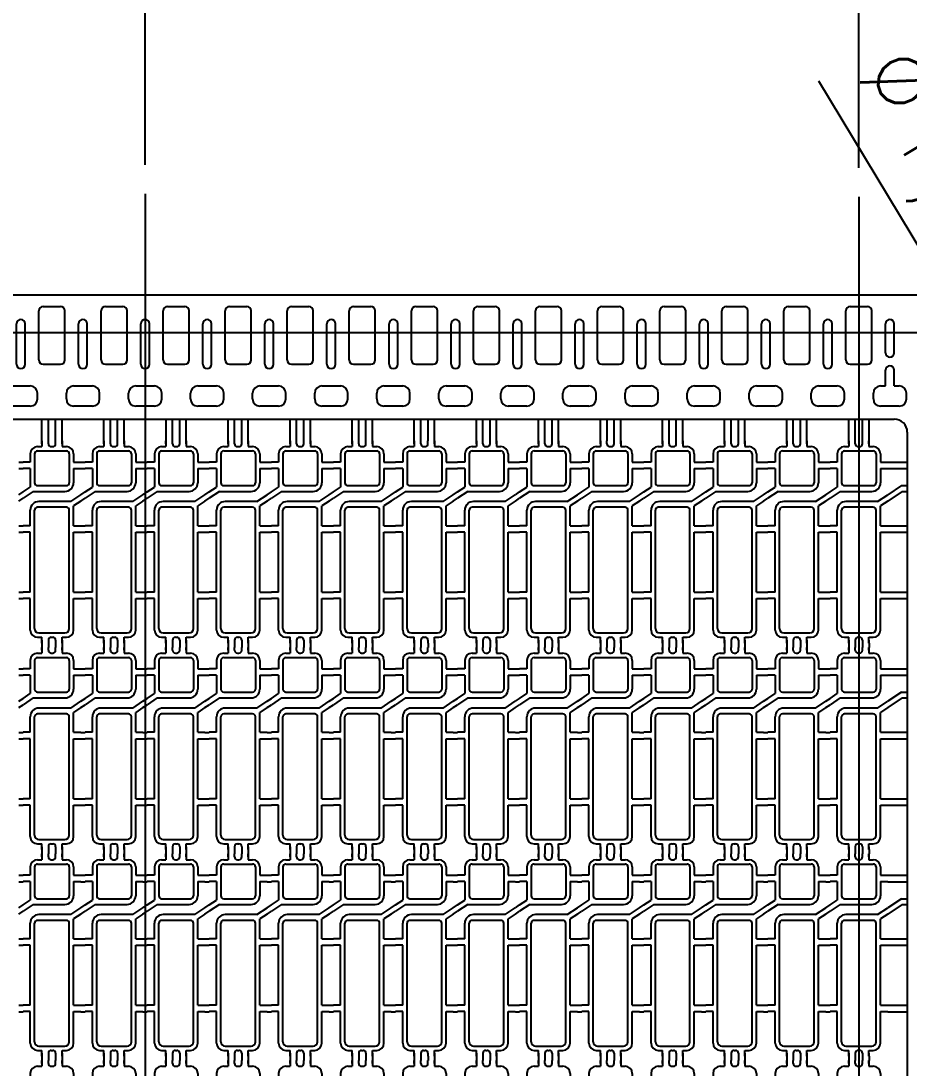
# Model space of a CAD drawing. Header units: millimetres. Extents: x -992 to 1678, y 128 to 1331.
# Drawn here: x -815.1 to -784.34, y 1240.38 to 1276.63 of the extents above; entities that cross this region are included whole.
import ezdxf

# ---------------------------------------------------------------- set-up
doc = ezdxf.new("R2010")
doc.units = ezdxf.units.MM
doc.header["$PDMODE"] = 3
doc.header["$PDSIZE"] = -1
doc.linetypes.add('CENTER', pattern=[10.16, 6.35, -1.27, 1.27, -1.27])
doc.linetypes.add('HIDDEN', pattern=[1.905, 1.27, -0.635])
doc.layers.get('DEFPOINTS').update_dxf_attribs({"color": 10})
for name, color, linetype in [('1', 3, 'Continuous'), ('3', 3, 'Continuous'), ('b etching', 1, 'Continuous'), ('CEN', 8, 'CENTER'), ('DIM', 7, 'Continuous'), ('HID', 1, 'HIDDEN')]:
    doc.layers.add(name, color=color, linetype=linetype)
doc.styles.add('SIMPLEX', font='simplex')
doc.styles.get("Standard").update_dxf_attribs({"font": 'txt.shx', "bigfont": 'chineset.shx'})
doc.dimstyles.new('ISO-25', dxfattribs={"dimtxt": 2.5, "dimasz": 2.5, "dimexe": 1.25, "dimexo": 0.625, "dimtad": 1, "dimtxsty": 'Standard', "dimcen": 2.5, "dimadec": 0, "dimazin": 0, "dimtfac": 1, "dimtmove": 0, "dimatfit": 3, "dimfxl": 1, "dimarcsym": 0})

# ---------------------------------------------------------------- blocks, each defined once
blk = doc.blocks.new('_OPEN30')
at = {"color": 0, "linetype": 'ByBlock'}
for p, q in [((-1, 0.268), (0, 0)), ((0, 0), (-1, -0.268)), ((0, 0), (-1, 0))]:
    blk.add_line(p, q, dxfattribs=at)
blk = doc.blocks.new('*D90')
at = {"layer": 'DEFPOINTS', "color": 0, "transparency": 16777216}
for p in [(-656.549, 1302.091), (-903.349, 1266.644), (-656.549, 1266.644)]:
    blk.add_point(p, dxfattribs=at)
at = {"layer": 'DIM', "color": 0, "lineweight": -2, "transparency": 16777216}
for p, q in [((-903.349, 1267.644), (-903.349, 1303.091)), ((-656.549, 1267.644), (-656.549, 1303.091)), ((-901.349, 1302.091), (-790.092, 1302.091)), ((-658.549, 1302.091), (-769.806, 1302.091))]:
    blk.add_line(p, q, dxfattribs=at)
at = {"layer": 'DIM', "color": 0, "lineweight": -2, "transparency": 16777216, "xscale": 2, "yscale": 2, "zscale": 2, "rotation": 180}
blk.add_blockref('_OPEN30', (-903.349, 1302.091), dxfattribs=at)
at = {"layer": 'DIM', "color": 0, "lineweight": -2, "transparency": 16777216, "xscale": 2, "yscale": 2, "zscale": 2}
blk.add_blockref('_OPEN30', (-656.549, 1302.091), dxfattribs=at)
at = {"layer": 'DIM', "color": 0, "transparency": 16777216, "insert": (-779.949, 1302.091), "char_height": 3, "attachment_point": 5, "style": 'SIMPLEX'}
blk.add_mtext('246,8±1', dxfattribs=at)
blk = doc.blocks.new('*D112')
at = {"layer": 'DEFPOINTS', "color": 0, "transparency": 16777216}
for p in [(-786.074, 1285.983), (-835.524, 1270.544), (-786.074, 1270.544)]:
    blk.add_point(p, dxfattribs=at)
at = {"layer": 'DIM', "color": 0, "lineweight": -2, "transparency": 16777216}
for p, q in [((-835.524, 1271.544), (-835.524, 1286.983)), ((-786.074, 1271.544), (-786.074, 1286.983)), ((-833.524, 1285.983), (-818.299, 1285.983)), ((-788.074, 1285.983), (-803.299, 1285.983))]:
    blk.add_line(p, q, dxfattribs=at)
at = {"layer": 'DIM', "color": 0, "lineweight": -2, "transparency": 16777216, "xscale": 2, "yscale": 2, "zscale": 2, "rotation": 180}
blk.add_blockref('_OPEN30', (-835.524, 1285.983), dxfattribs=at)
at = {"layer": 'DIM', "color": 0, "lineweight": -2, "transparency": 16777216, "xscale": 2, "yscale": 2, "zscale": 2}
blk.add_blockref('_OPEN30', (-786.074, 1285.983), dxfattribs=at)
at = {"layer": 'DIM', "color": 0, "transparency": 16777216, "insert": (-810.799, 1285.983), "char_height": 3, "attachment_point": 5, "style": 'SIMPLEX'}
blk.add_mtext('49,45', dxfattribs=at)
blk = doc.blocks.new('*D118')
at = {"layer": 'DEFPOINTS', "color": 0, "transparency": 16777216}
for p in [(-779.949, 1292.825), (-841.649, 1270.144), (-779.949, 1270.144)]:
    blk.add_point(p, dxfattribs=at)
at = {"layer": 'DIM', "color": 0, "lineweight": -2, "transparency": 16777216}
for p, q in [((-841.649, 1271.144), (-841.649, 1293.825)), ((-779.949, 1271.144), (-779.949, 1293.825)), ((-839.649, 1292.825), (-816.584, 1292.825)), ((-781.949, 1292.825), (-805.013, 1292.825))]:
    blk.add_line(p, q, dxfattribs=at)
at = {"layer": 'DIM', "color": 0, "lineweight": -2, "transparency": 16777216, "xscale": 2, "yscale": 2, "zscale": 2, "rotation": 180}
blk.add_blockref('_OPEN30', (-841.649, 1292.825), dxfattribs=at)
at = {"layer": 'DIM', "color": 0, "lineweight": -2, "transparency": 16777216, "xscale": 2, "yscale": 2, "zscale": 2}
blk.add_blockref('_OPEN30', (-779.949, 1292.825), dxfattribs=at)
at = {"layer": 'DIM', "color": 0, "transparency": 16777216, "insert": (-810.799, 1292.825), "char_height": 3, "attachment_point": 5, "style": 'SIMPLEX'}
blk.add_mtext('61,7', dxfattribs=at)
blk = doc.blocks.new('*D124')
at = {"layer": 'DEFPOINTS', "color": 0, "transparency": 16777216}
for p in [(-810.799, 1279.822), (-872.499, 1270.644), (-810.799, 1270.644)]:
    blk.add_point(p, dxfattribs=at)
at = {"layer": 'DIM', "color": 0, "lineweight": -2, "transparency": 16777216}
for p, q in [((-872.499, 1271.644), (-872.499, 1280.822)), ((-810.799, 1271.644), (-810.799, 1280.822)), ((-870.499, 1279.822), (-847.434, 1279.822)), ((-812.799, 1279.822), (-835.863, 1279.822))]:
    blk.add_line(p, q, dxfattribs=at)
at = {"layer": 'DIM', "color": 0, "lineweight": -2, "transparency": 16777216, "xscale": 2, "yscale": 2, "zscale": 2, "rotation": 180}
blk.add_blockref('_OPEN30', (-872.499, 1279.822), dxfattribs=at)
at = {"layer": 'DIM', "color": 0, "lineweight": -2, "transparency": 16777216, "xscale": 2, "yscale": 2, "zscale": 2}
blk.add_blockref('_OPEN30', (-810.799, 1279.822), dxfattribs=at)
at = {"layer": 'DIM', "color": 0, "transparency": 16777216, "insert": (-841.649, 1279.822), "char_height": 3, "attachment_point": 5, "style": 'SIMPLEX'}
blk.add_mtext('61,7', dxfattribs=at)
blk = doc.blocks.new('*D125')
at = {"layer": 'DEFPOINTS', "color": 0, "transparency": 16777216}
for p in [(-749.099, 1279.822), (-810.799, 1270.644), (-749.099, 1270.644)]:
    blk.add_point(p, dxfattribs=at)
at = {"layer": 'DIM', "color": 0, "lineweight": -2, "transparency": 16777216}
for p, q in [((-810.799, 1271.644), (-810.799, 1280.822)), ((-749.099, 1271.644), (-749.099, 1280.822)), ((-808.799, 1279.822), (-785.734, 1279.822)), ((-751.099, 1279.822), (-774.163, 1279.822))]:
    blk.add_line(p, q, dxfattribs=at)
at = {"layer": 'DIM', "color": 0, "lineweight": -2, "transparency": 16777216, "xscale": 2, "yscale": 2, "zscale": 2, "rotation": 180}
blk.add_blockref('_OPEN30', (-810.799, 1279.822), dxfattribs=at)
at = {"layer": 'DIM', "color": 0, "lineweight": -2, "transparency": 16777216, "xscale": 2, "yscale": 2, "zscale": 2}
blk.add_blockref('_OPEN30', (-749.099, 1279.822), dxfattribs=at)
at = {"layer": 'DIM', "color": 0, "transparency": 16777216, "insert": (-779.949, 1279.822), "char_height": 3, "attachment_point": 5, "style": 'SIMPLEX'}
blk.add_mtext('61,7', dxfattribs=at)
blk = doc.blocks.new('*D132')
at = {"layer": 'DEFPOINTS', "color": 0, "linetype": 'ByBlock', "transparency": 16777216}
for p in [(-778.2, 1259.193), (-777.477, 1257.995)]:
    blk.add_point(p, dxfattribs=at)
at = {"layer": 'DIM', "color": 0, "linetype": 'ByBlock', "lineweight": -2, "transparency": 16777216}
for p, q in [((-787.475, 1274.553), (-779.493, 1261.333)), ((-777.477, 1257.995), (-778.2, 1259.193)), ((-776.185, 1255.855), (-774.892, 1253.714))]:
    blk.add_line(p, q, dxfattribs=at)
at = {"layer": 'DIM', "color": 0, "linetype": 'ByBlock', "transparency": 16777216}
for points in [[(-779.136, 1261.549), (-779.849, 1261.118), (-778.2, 1259.193)], [(-775.828, 1256.07), (-776.541, 1255.639), (-777.477, 1257.995)]]:
    blk.add_solid(points, dxfattribs=at)
at = {"layer": 'DIM', "color": 0, "linetype": 'ByBlock', "transparency": 16777216, "insert": (-783.538, 1272.063), "char_height": 2.5, "attachment_point": 5, "rotation": 301.123}
blk.add_mtext('∅1,4', dxfattribs=at)
blk = doc.blocks.new('e2')
at = {"layer": 'b etching', "linetype": 'ByBlock'}
for p, q in [((-947.208, 906.231), (-946.208, 906.231)), ((-947.308, 906.131), (-947.308, 905.131)), ((-946.108, 906.131), (-946.108, 905.131)), ((-947.208, 905.031), (-946.208, 905.031)), ((-947.308, 900.081), (-947.308, 904.181)), ((-946.208, 904.281), (-947.208, 904.281)), ((-946.108, 900.081), (-946.108, 904.181)), ((-947.158, 899.931), (-946.258, 899.931))]:
    blk.add_line(p, q, dxfattribs=at)
for centre, radius, start, end in [((-947.208, 906.131), 0.1, 90, 180), ((-946.208, 906.131), 0.1, 360, 90), ((-947.208, 905.131), 0.1, 180, 270), ((-946.208, 905.131), 0.1, 270, 360), ((-947.208, 904.181), 0.1, 90, 180), ((-946.208, 904.181), 0.1, 0, 90), ((-947.158, 900.081), 0.15, 180, 270), ((-946.258, 900.081), 0.15, 270, 0)]:
    blk.add_arc(centre, radius, start, end, dxfattribs=at)
blk = doc.blocks.new('e1')
at = {"layer": '1', "linetype": 'ByBlock'}
for p, q in [((-947.208, 906.381), (-947.058, 906.381)), ((-946.833, 906.481), (-946.833, 906.581)), ((-946.733, 906.381), (-946.683, 906.381)), ((-946.583, 906.481), (-946.583, 906.581)), ((-947.708, 904.814), (-947.458, 904.981)), ((-947.358, 904.831), (-947.708, 904.597)), ((-946.058, 904.481), (-945.708, 904.714)), ((-945.708, 904.497), (-945.958, 904.331)), ((-947.208, 899.781), (-947.058, 899.781)), ((-946.733, 899.781), (-946.683, 899.781)), ((-946.833, 899.681), (-946.833, 899.581)), ((-946.583, 899.681), (-946.583, 899.581))]:
    blk.add_line(p, q, dxfattribs=at)
at = {"layer": '1'}
for p, q in [((-947.058, 906.581), (-947.058, 906.481)), ((-947.058, 906.481), (-947.058, 906.581)), ((-947.058, 906.581), (-947.058, 906.381)), ((-946.358, 906.581), (-946.358, 906.481)), ((-946.358, 906.481), (-946.358, 906.581)), ((-946.358, 906.581), (-946.358, 906.381)), ((-946.358, 906.381), (-946.208, 906.381)), ((-947.458, 906.131), (-947.458, 905.841)), ((-945.958, 906.131), (-945.958, 905.841)), ((-947.458, 905.841), (-947.708, 905.841)), ((-947.458, 905.621), (-947.708, 905.621)), ((-947.458, 905.621), (-947.458, 904.981)), ((-945.958, 905.841), (-945.708, 905.841)), ((-945.958, 905.621), (-945.958, 905.131)), ((-945.958, 905.621), (-945.708, 905.621)), ((-947.358, 904.831), (-946.258, 904.831)), ((-946.058, 904.481), (-947.158, 904.481)), ((-947.458, 903.641), (-947.458, 904.181)), ((-945.958, 903.641), (-945.958, 904.331)), ((-947.458, 903.641), (-947.708, 903.641)), ((-947.458, 903.421), (-947.708, 903.421)), ((-947.458, 901.341), (-947.458, 903.421)), ((-945.958, 903.641), (-945.708, 903.641)), ((-945.958, 901.341), (-945.958, 903.421)), ((-945.958, 903.421), (-945.708, 903.421)), ((-947.458, 901.341), (-947.708, 901.341)), ((-945.958, 901.341), (-945.708, 901.341)), ((-947.458, 901.121), (-947.708, 901.121)), ((-947.458, 900.031), (-947.458, 901.121)), ((-945.958, 900.031), (-945.958, 901.121)), ((-945.958, 901.121), (-945.708, 901.121)), ((-947.058, 899.581), (-947.058, 899.781)), ((-946.358, 899.781), (-946.208, 899.781)), ((-946.358, 899.581), (-946.358, 899.781)), ((-947.058, 899.581), (-947.058, 899.681)), ((-947.058, 899.681), (-947.058, 899.581)), ((-946.358, 899.581), (-946.358, 899.681)), ((-946.358, 899.681), (-946.358, 899.581))]:
    blk.add_line(p, q, dxfattribs=at)
for centre, radius, start, end in [((-947.208, 906.131), 0.25, 90, 180), ((-946.208, 906.131), 0.25, 0, 90), ((-946.258, 905.131), 0.3, 270, 0), ((-947.158, 904.181), 0.3, 90, 180), ((-947.208, 900.031), 0.25, 180, 270), ((-946.208, 900.031), 0.25, 270, 0)]:
    blk.add_arc(centre, radius, start, end, dxfattribs=at)
at = {"layer": '1', "linetype": 'ByBlock'}
for centre, start, end in [((-946.733, 906.481), 180, 270), ((-946.683, 906.481), 270, 0), ((-946.733, 899.681), 90, 180), ((-946.683, 899.681), 0, 90)]:
    blk.add_arc(centre, 0.1, start, end, dxfattribs=at)
blk = doc.blocks.new('TOP')
at = {"layer": '1', "linetype": 'ByBlock'}
for p, q in [((-895.149, 911.326), (-894.999, 911.326)), ((-895.149, 911.106), (-894.999, 911.106)), ((-895.149, 910.2), (-894.999, 910.3)), ((-895.149, 909.983), (-894.999, 910.083)), ((-895.149, 909.126), (-894.999, 909.126)), ((-895.149, 908.906), (-894.999, 908.906)), ((-895.149, 906.826), (-894.999, 906.826)), ((-895.149, 906.606), (-894.999, 906.606)), ((-896.499, 905.066), (-896.499, 904.916)), ((-896.274, 905.066), (-896.274, 904.916)), ((-896.024, 905.066), (-896.024, 904.916)), ((-895.799, 905.066), (-895.799, 904.916))]:
    blk.add_line(p, q, dxfattribs=at)
blk = doc.blocks.new('TOP13')
at = {"layer": '1'}
for p, q in [((-901.961, 617.062), (-901.361, 617.062)), ((-902.111, 615.212), (-902.111, 616.912)), ((-901.211, 615.212), (-901.211, 616.912)), ((-900.736, 615.062), (-900.736, 616.462)), ((-900.436, 615.062), (-900.436, 616.462)), ((-901.961, 615.062), (-901.361, 615.062))]:
    blk.add_line(p, q, dxfattribs=at)
for centre, start, end in [((-901.961, 616.912), 90, 180), ((-901.361, 616.912), 0, 90), ((-900.586, 616.462), 0, 180), ((-901.961, 615.212), 180, 270), ((-901.361, 615.212), 270, 0), ((-900.586, 615.062), 180, 0)]:
    blk.add_arc(centre, 0.15, start, end, dxfattribs=at)
blk = doc.blocks.new('111')
at = {"layer": '1', "linetype": 'ByBlock'}
for p, q in [((-415.593, 929.351), (-415.593, 930.101)), ((-415.368, 929.351), (-415.368, 930.101)), ((-415.368, 930.101), (-415.118, 930.101)), ((-415.118, 929.351), (-415.118, 930.101)), ((-414.893, 930.101), (-413.443, 930.101)), ((-414.893, 929.351), (-414.893, 930.101))]:
    blk.add_line(p, q, dxfattribs=at)
blk = doc.blocks.new('222')
at = {"layer": '1', "linetype": 'ByBlock'}
for p, q in [((-364.793, 928.391), (-364.118, 928.391)), ((-364.118, 928.391), (-364.118, 927.801)), ((-364.318, 927.801), (-364.793, 927.485)), ((-364.318, 927.801), (-364.118, 927.801)), ((-364.293, 927.601), (-364.793, 927.268)), ((-364.293, 927.601), (-364.118, 927.601)), ((-364.118, 927.601), (-364.118, 926.411)), ((-364.793, 926.411), (-364.118, 926.411)), ((-364.793, 926.191), (-364.118, 926.191)), ((-364.118, 926.191), (-364.118, 924.111)), ((-364.793, 924.111), (-364.118, 924.111)), ((-364.793, 923.891), (-364.118, 923.891)), ((-364.118, 923.891), (-364.118, 921.461)), ((-366.143, 922.351), (-366.143, 922.201)), ((-365.918, 922.351), (-365.918, 922.201)), ((-365.668, 922.351), (-365.668, 922.201)), ((-365.443, 922.351), (-365.443, 922.201)), ((-364.793, 921.461), (-364.118, 921.461))]:
    blk.add_line(p, q, dxfattribs=at)

msp = doc.modelspace()

# ---------------------------------------------------------------- linework, layer by layer
at = {"layer": '1', "linetype": 'ByBlock'}
for p, q in [((-840.6486804, 1267.14394821), (-810.7986804, 1267.14394821)), ((-810.7986804, 1267.14394821), (-780.9486804, 1267.14394821)), ((-814.5236804, 1263.54394821), (-814.5236804, 1263.74394821)), ((-813.5236804, 1263.54394821), (-813.5236804, 1263.74394821)), ((-812.3736804, 1263.54394821), (-812.3736804, 1263.74394821)), ((-811.3736804, 1263.54394821), (-811.3736804, 1263.74394821)), ((-810.2236804, 1263.54394821), (-810.2236804, 1263.74394821)), ((-809.2236804, 1263.54394821), (-809.2236804, 1263.74394821)), ((-808.0736804, 1263.54394821), (-808.0736804, 1263.74394821)), ((-807.0736804, 1263.54394821), (-807.0736804, 1263.74394821)), ((-805.9236804, 1263.54394821), (-805.9236804, 1263.74394821)), ((-804.9236804, 1263.54394821), (-804.9236804, 1263.74394821)), ((-803.7736804, 1263.54394821), (-803.7736804, 1263.74394821)), ((-802.7736804, 1263.54394821), (-802.7736804, 1263.74394821)), ((-801.6236804, 1263.54394821), (-801.6236804, 1263.74394821)), ((-800.6236804, 1263.54394821), (-800.6236804, 1263.74394821)), ((-799.4736804, 1263.54394821), (-799.4736804, 1263.74394821)), ((-798.4736804, 1263.54394821), (-798.4736804, 1263.74394821)), ((-797.3236804, 1263.54394821), (-797.3236804, 1263.74394821)), ((-796.3236804, 1263.54394821), (-796.3236804, 1263.74394821)), ((-795.1736804, 1263.54394821), (-795.1736804, 1263.74394821)), ((-794.1736804, 1263.54394821), (-794.1736804, 1263.74394821)), ((-793.0236804, 1263.54394821), (-793.0236804, 1263.74394821)), ((-792.0236804, 1263.54394821), (-792.0236804, 1263.74394821)), ((-790.8736804, 1263.54394821), (-790.8736804, 1263.74394821)), ((-789.8736804, 1263.54394821), (-789.8736804, 1263.74394821)), ((-788.7236804, 1263.54394821), (-788.7236804, 1263.74394821)), ((-787.7236804, 1263.54394821), (-787.7236804, 1263.74394821)), ((-786.5736804, 1263.54394821), (-786.5736804, 1263.74394821)), ((-785.5736804, 1263.54394821), (-785.5736804, 1263.74394821)), ((-784.4236804, 1263.54394821), (-784.4236804, 1263.74394821)), ((-814.7736804, 1263.29394821), (-815.4236804, 1263.29394821)), ((-812.6236804, 1263.29394821), (-813.2736804, 1263.29394821)), ((-810.4736804, 1263.29394821), (-811.1236804, 1263.29394821)), ((-808.3236804, 1263.29394821), (-808.9736804, 1263.29394821)), ((-806.1736804, 1263.29394821), (-806.8236804, 1263.29394821)), ((-804.0236804, 1263.29394821), (-804.6736804, 1263.29394821)), ((-801.8736804, 1263.29394821), (-802.5236804, 1263.29394821)), ((-799.7236804, 1263.29394821), (-800.3736804, 1263.29394821)), ((-797.5736804, 1263.29394821), (-798.2236804, 1263.29394821)), ((-795.4236804, 1263.29394821), (-796.0736804, 1263.29394821)), ((-793.2736804, 1263.29394821), (-793.9236804, 1263.29394821)), ((-791.1236804, 1263.29394821), (-791.7736804, 1263.29394821)), ((-788.9736804, 1263.29394821), (-789.6236804, 1263.29394821)), ((-786.8236804, 1263.29394821), (-787.4736804, 1263.29394821)), ((-784.6736804, 1263.29394821), (-785.3236804, 1263.29394821)), ((-785.7236804, 1262.84394821), (-784.8486804, 1262.84394821)), ((-784.3986804, 1262.39394821), (-784.3986804, 1261.35394821)), ((-785.0736804, 1261.35394821), (-784.3986804, 1261.35394821))]:
    msp.add_line(p, q, dxfattribs=at)
at = {"layer": '1'}
for p, q in [((-786.5236804, 1264.89394821), (-786.5236804, 1266.59394821)), ((-786.3736804, 1266.74394821), (-785.7736804, 1266.74394821)), ((-785.6236804, 1264.89394821), (-785.6236804, 1266.59394821)), ((-785.1486804, 1265.14394821), (-785.1486804, 1266.14394821)), ((-784.8486804, 1265.14394821), (-784.8486804, 1266.14394821)), ((-786.3736804, 1264.74394821), (-785.7736804, 1264.74394821)), ((-785.1486804, 1263.99394821), (-785.1486804, 1264.54394821)), ((-784.8486804, 1263.99394821), (-784.8486804, 1264.54394821)), ((-815.4236804, 1263.99394821), (-814.7736804, 1263.99394821)), ((-813.2736804, 1263.99394821), (-812.6236804, 1263.99394821)), ((-811.1236804, 1263.99394821), (-810.4736804, 1263.99394821)), ((-808.9736804, 1263.99394821), (-808.3236804, 1263.99394821)), ((-806.8236804, 1263.99394821), (-806.1736804, 1263.99394821)), ((-804.6736804, 1263.99394821), (-804.0236804, 1263.99394821)), ((-802.5236804, 1263.99394821), (-801.8736804, 1263.99394821)), ((-800.3736804, 1263.99394821), (-799.7236804, 1263.99394821)), ((-798.2236804, 1263.99394821), (-797.5736804, 1263.99394821)), ((-796.0736804, 1263.99394821), (-795.4236804, 1263.99394821)), ((-793.9236804, 1263.99394821), (-793.2736804, 1263.99394821)), ((-791.7736804, 1263.99394821), (-791.1236804, 1263.99394821)), ((-789.6236804, 1263.99394821), (-788.9736804, 1263.99394821)), ((-787.4736804, 1263.99394821), (-786.8236804, 1263.99394821)), ((-785.3236804, 1263.99394821), (-785.1486804, 1263.99394821)), ((-784.8486804, 1263.99394821), (-784.6736804, 1263.99394821))]:
    msp.add_line(p, q, dxfattribs=at)
for centre, start, end in [((-786.3736804, 1266.59394821), 90, 180), ((-785.7736804, 1266.59394821), 0, 90), ((-784.9986804, 1266.14394821), 0, 180), ((-784.9986804, 1265.14394821), 180, 0), ((-786.3736804, 1264.89394821), 180, 270), ((-785.7736804, 1264.89394821), 270, 0), ((-784.9986804, 1264.54394821), 0, 180)]:
    msp.add_arc(centre, 0.15, start, end, dxfattribs=at)
at = {"layer": '1', "linetype": 'ByBlock'}
for centre, radius, start, end in [((-814.7736804, 1263.74394821), 0.25, 0, 90), ((-813.2736804, 1263.74394821), 0.25, 90, 180), ((-812.6236804, 1263.74394821), 0.25, 0, 90), ((-811.1236804, 1263.74394821), 0.25, 90, 180), ((-810.4736804, 1263.74394821), 0.25, 0, 90), ((-808.9736804, 1263.74394821), 0.25, 90, 180), ((-808.3236804, 1263.74394821), 0.25, 0, 90), ((-806.8236804, 1263.74394821), 0.25, 90, 180), ((-806.1736804, 1263.74394821), 0.25, 0, 90), ((-804.6736804, 1263.74394821), 0.25, 90, 180), ((-804.0236804, 1263.74394821), 0.25, 0, 90), ((-802.5236804, 1263.74394821), 0.25, 90, 180), ((-801.8736804, 1263.74394821), 0.25, 0, 90), ((-800.3736804, 1263.74394821), 0.25, 90, 180), ((-799.7236804, 1263.74394821), 0.25, 0, 90), ((-798.2236804, 1263.74394821), 0.25, 90, 180), ((-797.5736804, 1263.74394821), 0.25, 0, 90), ((-796.0736804, 1263.74394821), 0.25, 90, 180), ((-795.4236804, 1263.74394821), 0.25, 0, 90), ((-793.9236804, 1263.74394821), 0.25, 90, 180), ((-793.2736804, 1263.74394821), 0.25, 0, 90), ((-791.7736804, 1263.74394821), 0.25, 90, 180), ((-791.1236804, 1263.74394821), 0.25, 0, 90), ((-789.6236804, 1263.74394821), 0.25, 90, 180), ((-788.9736804, 1263.74394821), 0.25, 0, 90), ((-787.4736804, 1263.74394821), 0.25, 90, 180), ((-786.8236804, 1263.74394821), 0.25, 0, 90), ((-785.3236804, 1263.74394821), 0.25, 90, 180), ((-784.6736804, 1263.74394821), 0.25, 0, 90), ((-814.7736804, 1263.54394821), 0.25, 270, 0), ((-813.2736804, 1263.54394821), 0.25, 180, 270), ((-812.6236804, 1263.54394821), 0.25, 270, 0), ((-811.1236804, 1263.54394821), 0.25, 180, 270), ((-810.4736804, 1263.54394821), 0.25, 270, 0), ((-808.9736804, 1263.54394821), 0.25, 180, 270), ((-808.3236804, 1263.54394821), 0.25, 270, 0), ((-806.8236804, 1263.54394821), 0.25, 180, 270), ((-806.1736804, 1263.54394821), 0.25, 270, 0), ((-804.6736804, 1263.54394821), 0.25, 180, 270), ((-804.0236804, 1263.54394821), 0.25, 270, 0), ((-802.5236804, 1263.54394821), 0.25, 180, 270), ((-801.8736804, 1263.54394821), 0.25, 270, 0), ((-800.3736804, 1263.54394821), 0.25, 180, 270), ((-799.7236804, 1263.54394821), 0.25, 270, 0), ((-798.2236804, 1263.54394821), 0.25, 180, 270), ((-797.5736804, 1263.54394821), 0.25, 270, 0), ((-796.0736804, 1263.54394821), 0.25, 180, 270), ((-795.4236804, 1263.54394821), 0.25, 270, 0), ((-793.9236804, 1263.54394821), 0.25, 180, 270), ((-793.2736804, 1263.54394821), 0.25, 270, 0), ((-791.7736804, 1263.54394821), 0.25, 180, 270), ((-791.1236804, 1263.54394821), 0.25, 270, 0), ((-789.6236804, 1263.54394821), 0.25, 180, 270), ((-788.9736804, 1263.54394821), 0.25, 270, 0), ((-787.4736804, 1263.54394821), 0.25, 180, 270), ((-786.8236804, 1263.54394821), 0.25, 270, 0), ((-785.3236804, 1263.54394821), 0.25, 180, 270), ((-784.6736804, 1263.54394821), 0.25, 270, 0), ((-784.8486804, 1262.39394821), 0.45, 0, 90)]:
    msp.add_arc(centre, radius, start, end, dxfattribs=at)
at = {"layer": '3', "linetype": 'ByBlock'}
for p, q in [((-786.4236804, 1262.09394821), (-786.4236804, 1262.84394821)), ((-786.1986804, 1262.09394821), (-786.1986804, 1262.84394821)), ((-786.1986804, 1262.84394821), (-785.9486804, 1262.84394821)), ((-785.9486804, 1262.09394821), (-785.9486804, 1262.84394821)), ((-785.7236804, 1262.09394821), (-785.7236804, 1262.84394821))]:
    msp.add_line(p, q, dxfattribs=at)
at = {"layer": 'CEN', "linetype": 'ByBlock'}
for p, q in [((-810.7986804, 1270.64394821), (-810.7986804, 1203.64394821)), ((-810.7986804, 1270.64394821), (-810.7986804, 1203.64394821)), ((-786.0736804, 1270.54394821), (-786.0736804, 1204.34394821)), ((-786.0736804, 1270.54394821), (-786.0736804, 1204.34394821)), ((-810.7986804, 1269.64394821), (-810.7986804, 1202.64394821)), ((-901.6236804, 1265.84394821), (-659.2736804, 1265.84394821))]:
    msp.add_line(p, q, dxfattribs=at)
at = {"layer": 'HID', "linetype": 'ByBlock'}
for p, q in [((-836.7486804, 1262.84394821), (-784.8486804, 1262.84394821)), ((-784.3986804, 1262.39394821), (-784.3986804, 1211.89394821))]:
    msp.add_line(p, q, dxfattribs=at)
msp.add_arc((-784.8486804, 1262.39394821), 0.45, 0, 90, dxfattribs=at)

# ---------------------------------------------------------------- block references
at = {"linetype": 'ByBlock'}
for name, p in [('TOP13', (85.48685045, 649.68182745)), ('TOP13', (87.63685045, 649.68182745)), ('TOP13', (89.78685045, 649.68182745)), ('TOP13', (91.93685045, 649.68182745)), ('TOP13', (94.08685045, 649.68182745)), ('TOP13', (96.23685045, 649.68182745)), ('TOP13', (98.38685045, 649.68182745)), ('TOP13', (100.53685045, 649.68182745)), ('TOP13', (102.68685045, 649.68182745)), ('TOP13', (104.83685045, 649.68182745)), ('TOP13', (106.98685045, 649.68182745)), ('TOP13', (109.13685045, 649.68182745)), ('TOP13', (111.28685045, 649.68182745)), ('TOP13', (113.43685045, 649.68182745)), ('111', (-400.93056474, 332.74258644)), ('111', (-398.78056474, 332.74258644)), ('111', (-396.63056474, 332.74258644)), ('111', (-394.48056474, 332.74258644)), ('111', (-392.33056474, 332.74258644)), ('111', (-390.18056474, 332.74258644)), ('111', (-388.03056474, 332.74258644)), ('111', (-385.88056474, 332.74258644)), ('111', (-383.73056474, 332.74258644)), ('111', (-381.58056474, 332.74258644)), ('111', (-379.43056474, 332.74258644)), ('111', (-377.28056474, 332.74258644)), ('111', (-375.13056474, 332.74258644)), ('111', (-372.98056474, 332.74258644)), ('e1', (132.68386592, 355.51326061)), ('e1', (134.83386592, 355.51326061)), ('e1', (136.98386592, 355.51326061)), ('e1', (139.13386592, 355.51326061)), ('e1', (141.28386592, 355.51326061)), ('e1', (143.43386592, 355.51326061)), ('e1', (145.58386592, 355.51326061)), ('e1', (147.73386592, 355.51326061)), ('e1', (149.88386592, 355.51326061)), ('e1', (152.03386592, 355.51326061)), ('e1', (154.18386592, 355.51326061)), ('e1', (156.33386592, 355.51326061)), ('e1', (158.48386592, 355.51326061)), ('e1', (160.63386592, 355.51326061)), ('e2', (132.68386592, 355.51326061)), ('e2', (134.83386592, 355.51326061)), ('e2', (136.98386592, 355.51326061)), ('e2', (139.13386592, 355.51326061)), ('e2', (141.28386592, 355.51326061)), ('e2', (143.43386592, 355.51326061)), ('e2', (145.58386592, 355.51326061)), ('e2', (147.73386592, 355.51326061)), ('e2', (149.88386592, 355.51326061)), ('e2', (152.03386592, 355.51326061)), ('e2', (154.18386592, 355.51326061)), ('e2', (156.33386592, 355.51326061)), ('e2', (156.33386592, 355.51326061)), ('e2', (158.48386592, 355.51326061)), ('e2', (158.48386592, 355.51326061)), ('e2', (160.63386592, 355.51326061)), ('e2', (160.63386592, 355.51326061)), ('TOP', (79.975, 350.02754633)), ('TOP', (82.125, 350.02754633)), ('TOP', (84.275, 350.02754633)), ('TOP', (86.425, 350.02754633)), ('TOP', (88.575, 350.02754633)), ('TOP', (90.725, 350.02754633)), ('TOP', (92.875, 350.02754633)), ('TOP', (95.025, 350.02754633)), ('TOP', (97.175, 350.02754633)), ('TOP', (99.325, 350.02754633)), ('TOP', (101.475, 350.02754633)), ('TOP', (103.625, 350.02754633)), ('TOP', (105.775, 350.02754633)), ('TOP', (107.925, 350.02754633)), ('222', (-420.28056474, 332.74258644)), ('e1', (132.68386592, 348.36326061)), ('e1', (134.83386592, 348.36326061)), ('e1', (136.98386592, 348.36326061)), ('e1', (139.13386592, 348.36326061)), ('e1', (141.28386592, 348.36326061)), ('e1', (143.43386592, 348.36326061)), ('e1', (145.58386592, 348.36326061)), ('e1', (147.73386592, 348.36326061)), ('e1', (149.88386592, 348.36326061)), ('e1', (152.03386592, 348.36326061)), ('e1', (154.18386592, 348.36326061)), ('e1', (156.33386592, 348.36326061)), ('e1', (158.48386592, 348.36326061)), ('e1', (160.63386592, 348.36326061)), ('e2', (132.68386592, 348.36326061)), ('e2', (134.83386592, 348.36326061)), ('e2', (136.98386592, 348.36326061)), ('e2', (139.13386592, 348.36326061)), ('e2', (141.28386592, 348.36326061)), ('e2', (143.43386592, 348.36326061)), ('e2', (145.58386592, 348.36326061)), ('e2', (147.73386592, 348.36326061)), ('e2', (149.88386592, 348.36326061)), ('e2', (152.03386592, 348.36326061)), ('e2', (154.18386592, 348.36326061)), ('e2', (156.33386592, 348.36326061)), ('e2', (156.33386592, 348.36326061)), ('e2', (158.48386592, 348.36326061)), ('e2', (158.48386592, 348.36326061)), ('e2', (160.63386592, 348.36326061)), ('e2', (160.63386592, 348.36326061)), ('TOP', (79.975, 342.87754633)), ('TOP', (82.125, 342.87754633)), ('TOP', (84.275, 342.87754633)), ('TOP', (86.425, 342.87754633)), ('TOP', (88.575, 342.87754633)), ('TOP', (90.725, 342.87754633)), ('TOP', (92.875, 342.87754633)), ('TOP', (95.025, 342.87754633)), ('TOP', (97.175, 342.87754633)), ('TOP', (99.325, 342.87754633)), ('TOP', (101.475, 342.87754633)), ('TOP', (103.625, 342.87754633)), ('TOP', (105.775, 342.87754633)), ('TOP', (107.925, 342.87754633)), ('222', (-420.28056474, 325.59258644)), ('e1', (132.68386592, 341.21326061)), ('e1', (134.83386592, 341.21326061)), ('e1', (136.98386592, 341.21326061)), ('e1', (139.13386592, 341.21326061)), ('e1', (141.28386592, 341.21326061)), ('e1', (143.43386592, 341.21326061)), ('e1', (145.58386592, 341.21326061)), ('e1', (147.73386592, 341.21326061)), ('e1', (149.88386592, 341.21326061)), ('e1', (152.03386592, 341.21326061)), ('e1', (154.18386592, 341.21326061)), ('e1', (156.33386592, 341.21326061)), ('e1', (158.48386592, 341.21326061)), ('e1', (160.63386592, 341.21326061)), ('e2', (132.68386592, 341.21326061)), ('e2', (134.83386592, 341.21326061)), ('e2', (136.98386592, 341.21326061)), ('e2', (139.13386592, 341.21326061)), ('e2', (141.28386592, 341.21326061)), ('e2', (143.43386592, 341.21326061)), ('e2', (145.58386592, 341.21326061)), ('e2', (147.73386592, 341.21326061)), ('e2', (149.88386592, 341.21326061)), ('e2', (152.03386592, 341.21326061)), ('e2', (154.18386592, 341.21326061)), ('e2', (156.33386592, 341.21326061)), ('e2', (158.48386592, 341.21326061)), ('e2', (160.63386592, 341.21326061)), ('TOP', (79.975, 335.72754633)), ('TOP', (82.125, 335.72754633)), ('TOP', (84.275, 335.72754633)), ('TOP', (86.425, 335.72754633)), ('TOP', (88.575, 335.72754633)), ('TOP', (90.725, 335.72754633)), ('TOP', (92.875, 335.72754633)), ('TOP', (95.025, 335.72754633)), ('TOP', (97.175, 335.72754633)), ('TOP', (99.325, 335.72754633)), ('TOP', (101.475, 335.72754633)), ('TOP', (103.625, 335.72754633)), ('TOP', (105.775, 335.72754633)), ('TOP', (107.925, 335.72754633)), ('222', (-420.28056474, 318.44258644)), ('e1', (132.68386592, 334.06326061)), ('e1', (134.83386592, 334.06326061)), ('e1', (136.98386592, 334.06326061)), ('e1', (139.13386592, 334.06326061)), ('e1', (141.28386592, 334.06326061)), ('e1', (143.43386592, 334.06326061)), ('e1', (145.58386592, 334.06326061)), ('e1', (147.73386592, 334.06326061)), ('e1', (149.88386592, 334.06326061)), ('e1', (152.03386592, 334.06326061)), ('e1', (154.18386592, 334.06326061)), ('e1', (156.33386592, 334.06326061)), ('e1', (158.48386592, 334.06326061)), ('e1', (160.63386592, 334.06326061))]:
    msp.add_blockref(name, p, dxfattribs=at)

# ---------------------------------------------------------------- dimensions: what is measured, and where the dimension line sits
at = {"layer": 'DIM'}
for base, p1, p2, override, picture, middle in [((-656.5486803994, 1302.0911544611), (-903.3486803994, 1266.6439482137), (-656.5486803994, 1266.6439482137), {"dimtxt": 3, "dimasz": 2, "dimexe": 1, "dimexo": 1, "dimgap": 1.5, "dimtad": 0, "dimdec": 8, "dimtxsty": 'SIMPLEX', "dimblk1": 'OPEN30', "dimblk2": 'OPEN30', "dimsah": 1, "dimtol": 1, "dimlim": 0, "dimtp": 1, "dimtm": 1, "dimtfac": 1, "dimtdec": 8}, '*D90', (-779.9486803994, 1302.0911544611)), ((-779.9486803994, 1292.8245192535), (-841.6486803994, 1270.1439482137), (-779.9486803994, 1270.1439482137), {"dimtxt": 3, "dimasz": 2, "dimexe": 1, "dimexo": 1, "dimgap": 1.5, "dimtad": 0, "dimdec": 8, "dimtxsty": 'SIMPLEX', "dimblk1": 'OPEN30', "dimblk2": 'OPEN30', "dimsah": 1, "dimtp": 0.05, "dimtm": 0.05, "dimtfac": 0.5, "dimtdec": 8}, '*D118', (-810.7986803994, 1292.8245192535)), ((-786.0736803994, 1285.9826068217), (-835.5236803994, 1270.5439482137), (-786.0736803994, 1270.5439482137), {"dimtxt": 3, "dimasz": 2, "dimexe": 1, "dimexo": 1, "dimgap": 1.5, "dimtad": 0, "dimdec": 8, "dimtxsty": 'SIMPLEX', "dimblk1": 'OPEN30', "dimblk2": 'OPEN30', "dimsah": 1, "dimtp": 0.05, "dimtm": 0.05, "dimtfac": 0.5, "dimtdec": 8}, '*D112', (-810.7986803994, 1285.9826068217)), ((-810.7986803994, 1279.8217741711), (-872.4986803994, 1270.6439482137), (-810.7986803994, 1270.6439482137), {"dimtxt": 3, "dimasz": 2, "dimexe": 1, "dimexo": 1, "dimgap": 1.5, "dimtad": 0, "dimdec": 8, "dimtxsty": 'SIMPLEX', "dimblk1": 'OPEN30', "dimblk2": 'OPEN30', "dimsah": 1, "dimtp": 0.05, "dimtm": 0.05, "dimtfac": 0.5, "dimtdec": 8}, '*D124', (-841.6486803994, 1279.8217741711)), ((-749.0986803994, 1279.8217741711), (-810.7986803994, 1270.6439482137), (-749.0986803994, 1270.6439482137), {"dimtxt": 3, "dimasz": 2, "dimexe": 1, "dimexo": 1, "dimgap": 1.5, "dimtad": 0, "dimdec": 8, "dimtxsty": 'SIMPLEX', "dimblk1": 'OPEN30', "dimblk2": 'OPEN30', "dimsah": 1, "dimtp": 0.05, "dimtm": 0.05, "dimtfac": 0.5, "dimtdec": 8}, '*D125', (-779.9486803994, 1279.8217741711))]:
    dim = msp.add_linear_dim(base=base, p1=p1, p2=p2, dimstyle='ISO-25', override=override, dxfattribs=at)
    dim.commit()
    dim.dimension.update_dxf_attribs({"geometry": picture, "text_midpoint": middle})
at = {"layer": 'DIM', "linetype": 'ByBlock'}
dim = msp.add_diameter_dim_2p(p1=(-777.47686648, 1257.99470646), p2=(-778.20049432, 1259.19318997), dimstyle='ISO-25', dxfattribs=at)
dim.commit()
dim.dimension.update_dxf_attribs({"geometry": '*D132', "text_midpoint": (-785.3210259, 1270.98632338), "dimtype": 163})

doc.saveas('drawing.dxf')
